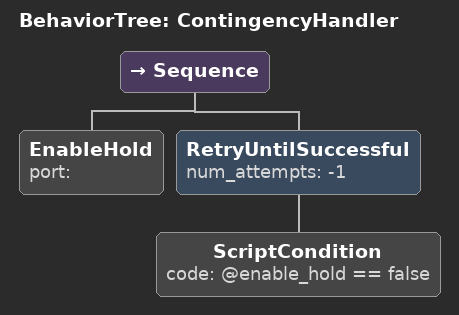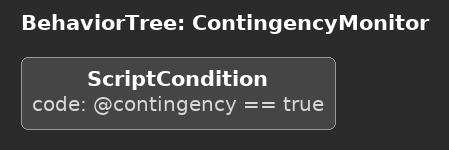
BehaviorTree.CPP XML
<?xml version="1.0" encoding="UTF-8"?>
<root BTCPP_format="4">
  <BehaviorTree ID="ContingencyHandler">
    <Sequence>
      <EnableHold port=""/>
      <RetryUntilSuccessful num_attempts="-1">
        <ScriptCondition code="@enable_hold == false"/>
      </RetryUntilSuccessful>
    </Sequence>
  </BehaviorTree>

  <BehaviorTree ID="ContingencyMonitor">
    <ScriptCondition code="@contingency == true"/>
  </BehaviorTree>

</root>
